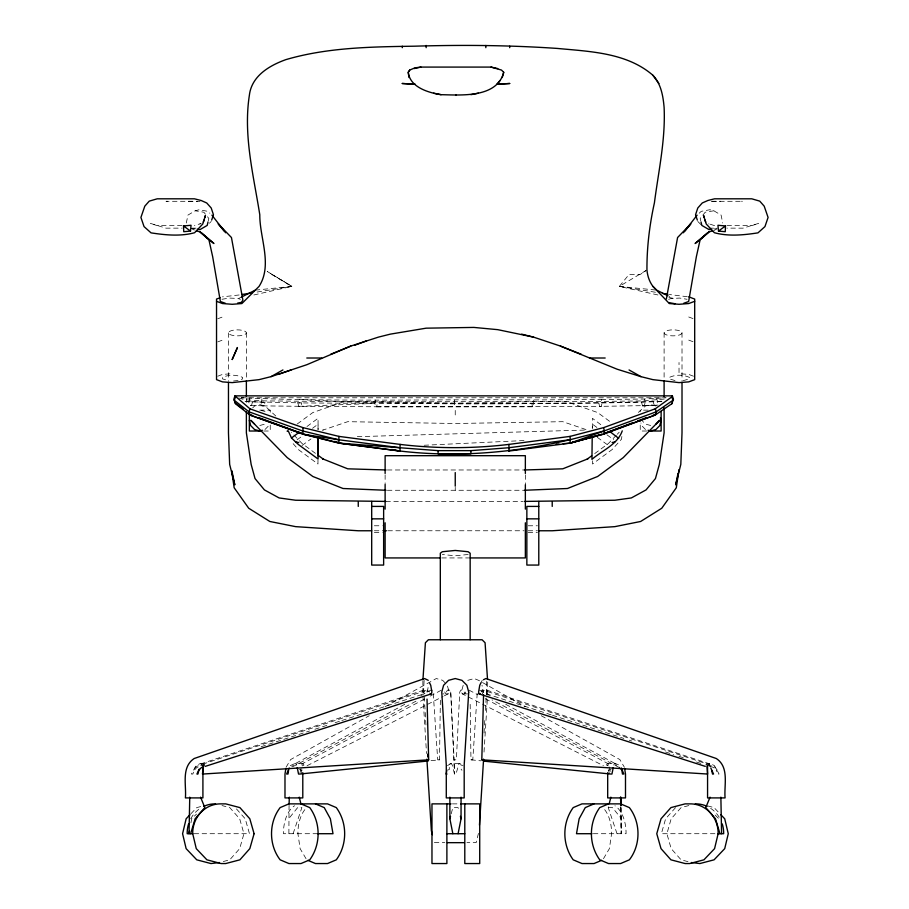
<?xml version="1.0" encoding="UTF-8"?>
<svg xmlns="http://www.w3.org/2000/svg" width="909" height="909" viewBox="0 0 909 909"><rect width="100%" height="100%" fill="white"/><g stroke="black" fill="none" stroke-linecap="round" stroke-linejoin="round"><path stroke-width="0.68" stroke-dasharray="4.54 3.41" d="M317.98 459.886L317.968 464.01L298.3 449.523L292.687 443.149M318.048 429.65L318.059 424.162L312.548 428.287M592.304 428.207L592.418 418.299L602.258 425.798M431.036 760.685L439.513 759.822L440.399 697.703M620.756 806.999L621.233 833.712L620.961 806.624M551.172 714.849L486.622 693.885L486.724 690.113L485.201 713.235M288.88 833.712L289.062 805.272M484.054 732.995L484.792 720.292M484.02 752.095L487.531 695.93M487.622 694.521L487.69 681.909M422.878 680.511L422.855 694.521M477.214 693.465L472.782 759.822L470.964 759.822L470.169 703.35M424.117 680.341L423.56 692.044L423.855 693.885L423.878 690.113L426.094 727.348M621.87 436.49L621.483 439.206L612.177 449.523L592.509 464.01L592.498 459.886M427.332 692.044L428.457 685.261M375.519 399.949L374.928 403.391L375.519 406.812L454.5 406.88L533.276 406.8L533.276 399.937C435.968 399.096 338.5 401.948 241.283 397.812M661.411 401.664C540.605 403.721 419.503 406.289 298.8 399.471L297.8 402.903L298.8 406.323L376.69 406.777L377.269 403.335C472.112 402.482 567.114 405.278 661.877 401.221M190.947 822.861L191.663 818.793L196.48 814.134M423.753 690.113L201.059 763.787L200.832 765.083L196.571 766.287L193.447 769.582L194.276 770.23L196.946 767.401L199.389 766.719M203.593 765.083L203.832 763.787L427.355 690.113L428.571 690.113L429.309 692.044M705.963 765.083L706.191 763.787L706.884 765.083M708.725 765.083L709.418 763.787L709.645 765.083L713.906 766.287L717.031 769.582L716.201 770.23L713.531 767.401L707.191 765.503M301.129 773.923L301.958 769.775M300.004 772.752L302.163 763.787L425.162 698.737M186.322 223L187.936 215.092L195.196 210.786L199.173 209.74L207.82 211.354L209.877 213.251M208.297 220.773L208.831 218.455L203.855 212.24L195.196 210.786M376.69 406.777L601.281 406.38L602.11 402.96L601.281 399.528L533.276 399.937M478.452 833.383L476.123 842.666L466.953 842.666M617.018 833.712L608.246 807.601L608.905 804.988M426.832 692.056L427.355 690.113M451.194 813.816L452.852 807.601L458.079 807.601L459.068 811.328M249.68 398.54L248.748 401.971L249.68 405.391L264.019 405.846L265.019 402.414L245.941 401.358M252.497 401.937L251.554 405.38L248.873 405.141M463.204 685.261L461.34 692.044L462.34 693.885L481.236 703.509M262.008 399.006L261.008 402.437L262.008 405.868L300.811 406.312L301.811 402.88L245.066 401.664M293.096 833.712L301.868 807.601L297.641 807.601L288.653 818.793M607.689 765.628L608.416 763.594L615.654 763.594L620.233 765.628M481.168 692.044L481.906 690.113L483.122 690.113L706.657 763.787M482.349 693.885L483.145 692.044L482.02 685.261M404.755 704.305L294.925 763.787L294.323 765.083L291.687 766.287M613.745 765.083L614.348 763.787L615.552 763.787L616.166 765.083L618.79 766.287L620.722 769.582M480.986 682.795L482.213 680.341M444.353 695.805L448.137 693.885L449.137 692.044L447.273 685.261M286.04 767.321L290.619 759.572L369.213 715.713M603.474 858.698L609.394 848.631L611.587 833.712A29.224 17.18 -90 0 0 602.815 807.601M465.76 692.044L464.624 693.885L462.34 693.885M657.911 294.971L619.347 286.392L629.051 274.461L640.243 274.461L645.833 270.734M675.557 807.601L665.627 818.793L661.366 833.712L718.133 833.712M190.958 813.703L196.764 807.601L201.923 806.249M616.279 435.275L608.485 443.444L593.918 454.17M617.245 434.252L619.199 432.207M264.985 429.514L268.814 425.617M209.422 223.239L211.218 221.444M252.668 407.914L254.577 406.005L259.792 404.607L265.019 406.005L275.768 416.004M200.809 765.628L202.912 763.594L202.912 766.332M638.345 412.425L645.458 406.005L650.685 404.607L655.9 406.005M699.169 213.251L701.214 211.354L709.872 209.74L713.838 210.786L721.098 215.092L722.712 223M297.107 439.842L302.617 435.718M306.992 426.503L318.059 418.299L318.07 429.537M297.243 423.992L312.844 412.55L343.034 401.983L374.678 401.721L455.239 403.21L535.799 401.721L567.455 401.983L597.645 412.55L611.007 422.355M301.993 445.535L310.958 438.956M447.489 765.628L450.762 763.594L459.715 763.594L462.988 765.628M655.434 292.255L619.347 286.392L646.947 269.984M385.177 706.691L436.286 678.546L442.728 680.341L445.455 683.284M713.77 230.636L716.746 229.011M420.981 695.521L430.968 690.113M415.947 701.203L291.459 767.401M430.184 696.089L441.479 690.113M199.889 224.057L201.128 223.421L194.424 225.659M611.064 769.582L608.598 770.23M307.049 765.73L443.092 696.453M238.908 298.334L241.43 297.073M302.22 765.889L303.97 765.083L303.367 763.787L302.163 763.787M290.244 765.628L294.823 763.594L302.061 763.594L302.788 765.628M323.286 429.912L322.581 430.207L347.715 421.685L455.239 423.503L562.773 421.685L587.896 430.207M217.728 318.775L222.5 316.98M217.728 341.898L222.5 340.102M217.728 376.212L222.5 374.417L232.193 373.679M668.626 299.356L671.115 298.459L679.773 298.072L687.034 299.288M201.946 765.935L204.639 765.06M261.122 746.721L309.537 731.006M314.923 729.257L329.717 724.45M335.091 722.712L340.477 720.962M341.818 720.519L423.855 693.885M202.389 765.685L204.514 765.083L203.832 763.787M467.76 680.341L474.191 678.546L478.634 680.341L525.3 706.691M664.252 399.085L641.595 400.937L598.758 401.426L377.269 401.846L265.019 400.914L244.635 399.755L238.283 397.801M259.792 425.492L265.019 424.094M223.307 861.516L229.761 859.823L239.692 848.631L243.942 833.712L239.692 818.793L229.761 807.601L222.012 805.567M688.829 805.567L681.091 807.601L671.16 818.793L666.899 833.712L671.16 848.631L681.091 859.823L688.829 861.857M253.85 294.971L291.869 286.392L267.257 271.473L291.869 286.392L255.793 292.255M468.158 554.49L455.239 555.797L442.319 554.49M713.838 210.786L705.191 212.24L700.203 218.455L700.748 220.773M222.001 299.288L229.261 298.072L237.919 298.459L240.408 299.356M239.135 294.971L222.5 296.834M714.031 228.966L716.497 228.636M233.545 380.985L238.908 380.382L242.635 378.894L242.635 377.405C236.385 374.519 228.75 374.463 222.5 377.405L222.5 378.894L228.613 380.689M683.057 380.689L689.476 378.894L689.476 377.405C683.216 374.519 675.58 374.463 669.331 377.405L669.331 378.894L675.444 380.689M255.327 290.13L291.869 286.392L271.734 274.461M601.281 399.528L644.265 399.028L665.229 397.801M641.595 402.426L642.481 405.868L658.048 405.096M424.139 445.262L526.186 440.445M298.8 406.323L374.928 403.391L297.8 402.903M357.317 436.672L586.1 430.037M486.622 693.885L486.36 680.341M167.483 201.275L166.006 201.309L200.037 201.309M598.758 402.914L599.599 406.357L656.582 405.425L657.707 401.994L656.582 398.562M262.008 405.868L264.019 405.846M711.565 201.298L720.689 201.275M448.137 693.885L445.853 693.885L443.569 690.113M467.601 693.885L465.249 693.885L463.033 690.113L460.863 690.113L459.749 692.056L456.363 759.822L454.125 759.822L450.728 692.056L449.614 690.113L447.444 690.113L445.24 693.885L442.876 693.885M711.792 201.309L742.994 201.309L741.517 201.275M182.027 225.659L157.234 225.659L150.53 223.421L166.006 228.159L182.084 228.136M726.973 225.659L751.766 225.659L758.47 223.421L742.994 228.159L726.916 228.136M191.538 228.159L197.208 228.159M708.963 228.159L717.462 228.159M241.112 397.801L666.161 397.79M259.792 410.141L270.246 410.141L270.246 415.174M648.072 410.141L640.243 410.141L640.243 411.641M263.712 431.014L270.246 431.014L270.246 423.174M646.765 431.014L640.243 431.014L640.243 420.367M387.393 469.976L524.493 469.976M387.393 490.269L524.493 490.269M385.848 501.416L523.209 501.416M374.349 525.777L382.303 525.777M528.174 525.777L537.458 525.777M374.349 530.765L383.632 530.765M387.882 530.765L524.016 530.765M528.174 530.765L537.458 530.765M374.349 532.606L382.303 532.606M528.174 532.606L537.458 532.606M441.785 557.933L468.692 557.933M439.513 759.822L437.695 759.822L433.173 692.056L432.377 690.113M202.912 763.594L200.15 763.594L196.026 765.628L191.39 774.036L192.856 774.036L194.276 770.23M707.566 766.332L707.566 763.594L710.327 763.594L714.451 765.628L719.087 774.036L717.621 774.036L716.201 770.23M201.059 763.787L201.753 765.083M294.925 763.787L296.129 763.787L296.732 765.083M610.212 771.48L608.916 765.083L608.314 763.787L607.11 763.787L606.508 765.083L608.257 765.889M301.879 770.23L299.413 769.582M447.035 770.23L449.273 769.582L449.273 765.083L450.023 763.787L451.512 763.787L452.25 765.083L454.489 774.036L455.988 774.036L458.965 763.787L460.465 763.787L461.204 765.083L461.204 769.582L461.954 770.23M452.398 803.874L459.284 803.874M608.246 807.601L612.473 807.601L621.461 818.793M194.14 833.712L249.475 833.712L245.225 818.793L236.192 808.624M317.571 833.712L283.449 833.712A29.224 17.18 -90 0 1 294.55 805.749M593.338 833.712L626.062 833.712A29.224 17.18 -90 0 0 614.961 805.749M434.354 842.666L444.796 842.666M188.311 201.275L197.435 201.298M642.481 405.868L644.265 405.891L645.151 402.471L644.265 399.028M599.599 406.357L601.281 406.38M687.34 296.732L669.308 294.516M619.347 286.392L656.65 290.13M470.964 759.822L480.85 760.833M192.538 228.636L195.015 228.966M668.933 297.413L673.058 298.334L669.274 296.436M261.099 410.459L265.019 411.436M707.634 805.908L714.076 807.601L718.917 812.691M650.685 425.492L645.458 424.094L642.595 421.231M707.02 765.378L710.224 766.287M552.524 715.281L623.801 738.426M629.187 740.176L631.869 741.051M665.49 751.97L673.569 754.584M678.943 756.333L684.329 758.083M696.43 762.003L701.805 763.753M486.724 690.113L709.418 763.787M714.576 225.659L707.872 223.421L709.111 224.057M688.727 316.98L693.499 318.775M688.727 340.102L694.692 342.341M693.499 376.212L688.727 374.417L679.023 373.679L679.023 362.486M619.018 767.401L492.042 699.873M482.497 704.145L603.44 765.73M468.999 690.113L477.782 694.76M485.315 698.737L608.314 763.787M479.509 690.113L489.497 695.521M505.722 704.305L615.552 763.787M191.299 228.466L194.287 230.091M541.264 715.713L619.858 759.572L624.438 767.321M596.883 427.435L592.418 424.162L592.429 428.275M606.939 434.809L613.632 439.729M597.281 437.309L607.36 444.706M315.434 453.341L301.993 443.444L291.278 432.207M707.566 763.594L709.668 765.628M715.11 815.066L718.962 818.793M697.782 221.444L701.362 225.023M645.492 429.514L641.674 425.617L640.959 422.992M306.038 858.698L300.118 848.631L297.925 833.712A29.224 17.18 -90 0 1 305.913 808.396M653.23 401.994L654.344 405.425M483.122 690.113L483.645 692.056M608.519 769.775L609.348 773.923M531.913 403.323L532.367 406.766M422.946 695.93L426.537 753.504M450.728 692.056L454.489 774.036L454.125 759.822M620.915 806.999L621.233 833.712M682.011 332.864A8.954 3 0 0 1 668.581 335.455A8.954 3 0 0 1 668.581 330.262A8.954 3 0 0 1 682.011 332.864L682.011 380.894M664.104 332.864L664.104 379.485M525.357 474.873L525.357 484.724M455.239 410.425L455.239 416.277M455.239 487.349L455.239 490.269M454.5 400.017L454.5 406.88M385.121 474.873L385.121 484.724M246.373 332.864L246.373 379.485M246.373 397.847L246.373 403.505M228.466 332.864L228.466 380.894M190.731 818.793A29.224 27.793 -90 0 1 201.378 807.601M710.622 808.317A29.224 27.793 -90 0 1 720.11 818.793M229.67 334.353A8.954 3 0 0 0 245.169 334.353A8.954 3 0 0 0 237.419 329.865A8.954 3 0 0 0 229.67 334.353"/><path stroke-width="1.36" d="M317.991 455.761L318.025 437.899M592.202 436.706L591.941 459.352C602.247 450.319 617.461 444.706 622.267 430.843M189.742 797.159L189.038 833.712L189.515 830.996M706.986 766.367L707.577 774.036L481.804 759.822L483.565 694.874M289.107 803.92L289.312 797.159M725.484 225.955L725.257 231.704L718.496 231.068L717.951 225.273L725.484 225.955L718.496 231.068M479.463 825.111L483.588 759.117M422.98 679.114L425.401 642.743L428.389 639.766L482.1 639.766L485.076 642.743L487.497 679.114M202.446 774.036L203.502 766.367M190.504 231.068L191.049 225.273L183.516 225.955L183.743 231.704L190.504 231.068L183.516 225.955M446.285 773.923L446.683 771.162M678.966 469.646L676.307 487.769L661.763 508.245L640.64 521.482L614.87 526.641L552.217 530.765L538.787 530.765M285.824 768.662L284.983 774.036L284.983 797.909L302.788 797.909L302.788 772.639M288.596 770.23L288.005 774.036L286.642 774.036L289.21 767.991M391.734 449.478L400.04 451.057L338.875 443.126L338.875 436.388L302.947 427.616L249.964 408.834L234.942 395.858L672.353 395.858L673.467 399.278L671.842 403.744L655.275 415.004L603.667 434.195L570.125 443.126L508.96 451.057M302.947 427.616L302.947 434.207L338.875 443.126L438.093 450.637L470.907 450.637L508.96 447.728L570.125 439.706L604.337 430.877L656.275 411.788L672.91 400.312L671.842 396.881L672.353 395.858M666.377 298.879L677.591 237.522L690.817 223.841L685.045 230.875M458.079 833.712L461.056 818.793L461.056 797.159M613.234 767.639L611.939 774.036L610.734 774.036L483.679 761.117M603.667 434.195L604.337 430.877L603.667 427.605L655.275 408.789L671.842 396.881M677.955 473.782L675.682 484.838L680.818 464.397L682.011 432.832L682.011 382.314M208.025 221.932L207.218 225.398L199.957 229.625L197.492 229.295M609.235 803.681L610.871 797.159M204.923 217.433L205.457 215.388L202.764 224L194.628 232.715C180.516 236.579 165.324 235.056 151.03 232.863L144.042 226.591L140.918 217.433L144.804 206.161L149.258 201.128L157.234 198.81L194.424 198.81L201.128 200.491L206.741 202.98L211.218 208.013L213.445 214.729L211.661 220.103M452.852 833.712L449.875 818.793L450.534 816.305M205.207 766.378L431.377 693.885L431.889 692.044L430.73 685.261L429.491 682.795M502.234 77.526L503.722 72.3L501.484 70.061L491.042 67.084L420.924 67.084L414.958 67.834L409.732 70.061L408.243 72.3C409.993 87.241 428.264 92.684 441.07 94.684C460.92 95.036 497.03 98.263 503.722 72.3M190.651 833.712L195.117 818.793L204.832 807.601L200.582 797.159M632.369 422.901L603.621 433.729L655.275 415.004L656.275 411.788L655.275 408.789M234.942 395.858L233.829 399.29L235.454 403.744L249.964 415.049L302.947 434.207L338.33 439.706L400.04 447.728M249.964 408.834L248.986 411.834L249.964 415.049L302.708 433.763L258.429 417.47M235.454 396.892L234.329 400.324L248.986 411.834L302.402 430.877L338.33 439.706M203.275 222.023L204.355 219.58M710.043 797.159L705.782 807.601L715.497 818.793L719.973 833.712M199.151 769.184L196.923 774.036L197.923 774.036L198.889 770.23L201.559 767.401M671.842 403.744L672.353 402.71M409.732 70.061L408.243 72.3L408.993 77.526M480.986 682.795L479.759 685.261L478.588 692.044L479.1 693.885L705.27 766.378M683.398 232.772L697.123 215.16M497.018 84.242L509.699 83.492L497.018 84.242L499.995 80.515M189.992 814.725L186.129 818.793L182.584 833.712L186.129 848.631L196.764 859.823L210.956 863.55L219.433 862.527M655.9 424.094L659.729 420.265L623.256 457.613L597.645 476.486L567.455 488.508L524.493 490.269M709.202 231.625L700.1 239.896L696.362 256.713L688.647 301.515L683.67 303.299M707.884 232.534L695.112 243.532L709.293 231.772L712.645 230.92M318.07 437.956L318.093 459.022L298.3 444.456L291.494 437.979L299.243 432.241M591.679 455.818L587.191 459.125L587.896 458.818L562.773 468.817L524.493 469.976M220.114 297.732L216.535 299.072L216.535 379.644L222.5 381.882L232.193 382.621L259.054 379.644L270.984 376.656L282.926 369.94M241.43 297.073L255.327 290.13M688.727 296.834L694.692 299.072L694.692 379.644L688.727 381.882L679.023 382.621L652.923 379.644L640.981 376.656L617.109 369.202L560.421 346.068L533.56 337.125L497.757 329.66L473.884 327.422L426.151 328.172L390.336 334.137L378.405 337.125L350.806 346.068L306.788 364.725L270.984 376.656M483.44 679.739L485.906 678.546L716.315 758.526C729.484 767.23 723.95 784.91 725.075 797.909L707.566 797.909L707.566 766.332M350.806 346.068L330.66 354.283M354.533 345.329L366.475 340.852M594.043 803.874L585.271 807.601L579.135 818.793L576.499 833.712L591.941 833.712M608.53 803.874L599.758 807.601C588.623 822.85 588.623 844.575 599.758 859.823L608.53 863.55L620.597 863.55L629.369 859.823C640.856 844.972 640.856 822.452 629.369 807.601L620.597 803.874L581.976 803.874L573.204 807.601C562.069 822.85 562.069 844.575 573.204 859.823L581.976 863.55L594.043 863.55L601.565 860.357M637.595 420.935L646.742 417.481M694.692 301.311L688.727 303.549L679.023 304.299L669.331 303.549L652.923 286.392C649.333 281.608 647.492 275.904 646.947 269.984C646.81 247.396 649.549 224.887 654.412 202.843C658.514 171.131 665.627 139.52 664.104 107.364C663.093 95.979 661.082 83.901 652.923 75.288C626.835 52.665 590.146 51.54 557.433 48.438C509.847 45.177 461.908 44.78 414.209 46.2C371.304 46.825 327.388 47.45 285.903 59.619C269.337 65.55 251.498 76.049 249.35 95.434C243.157 135.407 253.588 175.448 259.792 214.785C259.565 237.726 272.848 265.076 259.054 286.392L241.896 303.549L232.193 304.299L222.5 303.549L216.535 301.311M291.13 369.94L278.449 374.417M563.171 443.683L570.125 443.16L604.337 430.877M249.35 412.8L249.35 431.014L259.792 431.014L262.394 430.264M648.083 430.264L650.685 431.014L655.934 429.514L659.764 425.617L661.127 420.367L660.423 417.776M570.125 443.126L602.315 434.218L570.125 443.16L570.125 436.388L603.667 427.605M470.907 94.684L478.361 93.195M414.209 68.573L420.924 67.084M612.143 442.524L614.825 441.933M338.875 436.388L400.04 444.399L400.04 451.023C456.954 457.75 514.46 452.75 570.125 439.706M237.658 303.083L241.283 302.413L242.896 300.243L231.454 237.522L218.217 223.841L224 230.875M241.908 294.516L251.623 292.937M711.554 229.295L709.077 229.625L701.816 225.398L701.009 221.932M400.04 444.399A363.657 287.494 0 0 0 508.96 444.399L570.125 436.388M428.219 760.969L299.754 774.036L298.538 774.036L297.254 767.639M556.217 444.217L559.001 444.001M202.9 774.036L428.673 759.822L427.025 699.112M653.276 415.027L655.275 415.004M430.048 693.885L431.377 693.885M306.788 358.01L321.706 358.01M589.509 358.01L605.178 358.01M650.685 431.014L661.127 431.014L661.127 411.436M385.984 469.976L347.715 468.817L322.581 458.818L323.286 459.125L317.684 455M385.984 490.269L343.034 488.508L312.844 476.486L287.221 457.613L250.748 420.265L254.577 424.094M385.848 501.416L295.607 500.234L279.12 497.939L264.428 489.917L255.031 478.566L251.145 464.397L246.373 432.832L246.373 411.936M524.629 501.416L614.87 500.234L631.357 497.939L646.049 489.917L655.446 478.566L659.332 464.397L664.104 432.832L664.104 407.743M371.69 506.415L383.632 506.415L383.632 565.068L371.69 565.068L371.69 501.416M538.787 506.415L526.856 506.415L526.856 565.068L538.787 565.068L538.787 501.416M371.69 518.846L383.632 518.846M526.856 518.846L538.787 518.846M371.69 530.765L358.26 530.765L295.607 526.641L269.837 521.482L248.714 508.245L234.17 487.769L231.715 471.044M383.632 530.765L386.461 530.765M440.365 557.933L385.121 557.933L385.121 522.789M470.112 557.933L525.357 557.933L525.357 522.789M427.98 759.822L428.673 759.822M481.804 759.822L482.497 759.822M446.285 774.036L447.035 774.036M451.023 803.874L431.968 803.874L431.968 863.55L446.887 863.55L446.887 803.874M460.658 803.874L479.713 803.874L479.713 863.55L464.794 863.55L464.794 803.874M192.867 833.712L187.186 833.712A29.224 27.793 -90 0 1 188.583 823.918M317.571 833.712L333.001 833.712L330.376 818.793L324.24 807.601L315.468 803.874M446.887 833.712L464.794 833.712M717.985 833.712L723.655 833.712A29.224 27.793 -90 0 0 722.257 823.918M447.41 842.666L464.374 842.666M479.1 693.885L480.429 693.885M249.964 415.049L251.907 415.072M338.875 443.126L400.04 451.057M491.042 67.084L497.757 68.573M662.377 293.391L667.922 294.289M433.604 93.195L441.07 94.684M668.967 302.629L675.012 303.742M533.56 337.125L521.63 334.137M295.47 441.763L298.788 442.581M304.026 434.241L339.966 443.16L334.728 441.342M196.389 230.92L199.753 231.772L213.922 243.532L201.15 232.534M691.408 862.527L699.896 863.55L714.076 859.823L724.723 848.631L728.268 833.712L724.723 818.793L720.848 814.725M259.792 431.014L254.543 429.514L250.725 425.617L249.35 420.367M225.375 303.299L220.387 301.515L212.672 256.713L208.945 239.896L199.832 231.625M581.306 354.283L560.421 346.068M300.981 803.874L309.753 807.601C320.888 822.85 320.888 844.575 309.753 859.823L300.981 863.55L288.914 863.55L280.142 859.823C268.655 844.972 268.655 822.452 280.142 807.601L288.914 803.874L327.535 803.874L336.307 807.601C347.443 822.85 347.443 844.575 336.307 859.823L327.535 863.55L315.468 863.55L307.946 860.357M428.264 680.341L424.583 678.546L194.162 758.526C180.993 767.23 186.527 784.91 185.402 797.909L202.912 797.909L202.912 766.332M668.013 295.811L656.65 290.13L652.923 286.392M629.051 369.94L640.981 376.656M243.135 409.027L234.942 402.721M609.916 431.627L618.665 438.297M211.922 215.16L225.637 232.772M658.889 83.492L652.923 75.288M704.645 219.58L705.725 222.023M710.781 767.991L713.554 774.036L712.554 774.036L711.588 770.23M291.494 437.979L288.21 430.843A10.442 2.068 46.2 0 0 287.221 431.355M621.267 767.991L623.835 774.036L622.472 774.036L621.881 770.23M697.339 220.103L695.555 214.729L697.782 208.013L702.259 202.98L707.872 200.491L714.576 198.81L751.766 198.81L759.742 201.128L764.196 206.161L768.082 217.433L764.958 226.591L757.97 232.863C743.676 235.056 728.484 236.579 714.372 232.715L706.236 224L703.543 215.388L704.077 217.433M460.397 816.305L461.056 818.793M299.243 797.159L300.879 803.681M432.366 834.701L431.366 830.724L426.889 759.117M231.954 471.01L234.806 484.838L229.659 464.397L228.466 432.832L228.466 382.314M624.653 768.662L625.494 774.036L625.494 797.909L607.689 797.909L607.689 772.639M427.65 754.175L427.809 757.004M620.915 805.272L620.586 797.159L620.733 805.59M720.871 797.159L721.587 833.712M620.802 797.159L620.904 805.59M664.104 380.894L664.104 396.438M552.217 502.029L552.217 506.415M525.357 473.464L525.357 455.693L385.121 455.693L385.121 473.464M525.357 484.724L525.357 509.131M509.699 46.2L509.699 47.688M508.96 444.399L508.96 451.023M485.826 45.45L485.826 47.688M470.907 450.637L470.907 453.841L438.093 453.807L438.093 450.637M470.158 639.766L470.158 553.229L468.158 551.74L455.239 550.445L442.319 551.74L440.32 553.229L440.32 639.766M455.988 94.684L455.988 95.434M455.239 472.578L455.239 486.156M449.875 797.159L449.875 818.793M426.151 45.45L426.151 47.688M402.278 46.2L402.278 47.688M385.121 484.724L385.121 509.131M358.26 502.029L358.26 506.415M246.373 380.894L246.373 396.438M203.718 806.374A29.224 27.793 -90 0 1 215.569 803.874M695.283 803.874A29.224 27.793 -90 0 1 707.122 806.374M468.714 692.044L464.192 765.083L464.192 797.909L446.285 797.909L446.285 765.083L441.763 692.044L443.603 685.261L448.523 680.341L455.239 678.546L461.965 680.341L466.874 685.261L468.714 692.044M718.133 833.712L714.576 848.631L703.941 859.823L689.749 863.55L685.136 863.55L670.944 859.823L661.013 848.631L656.764 833.712L661.013 818.793L670.944 807.601L685.136 803.874L689.749 803.874A29.224 27.793 -90 0 1 718.133 833.712M254.088 833.712L249.827 848.631L239.896 859.823L225.705 863.55L221.103 863.55L206.911 859.823L196.264 848.631L192.719 833.712A29.224 27.793 -90 0 1 221.103 803.874L225.705 803.874L239.896 807.601L249.827 818.793L254.088 833.712M237.419 347.568L232.193 359.498L237.419 347.568M414.958 84.242L402.278 83.492L414.958 84.242"/></g></svg>
